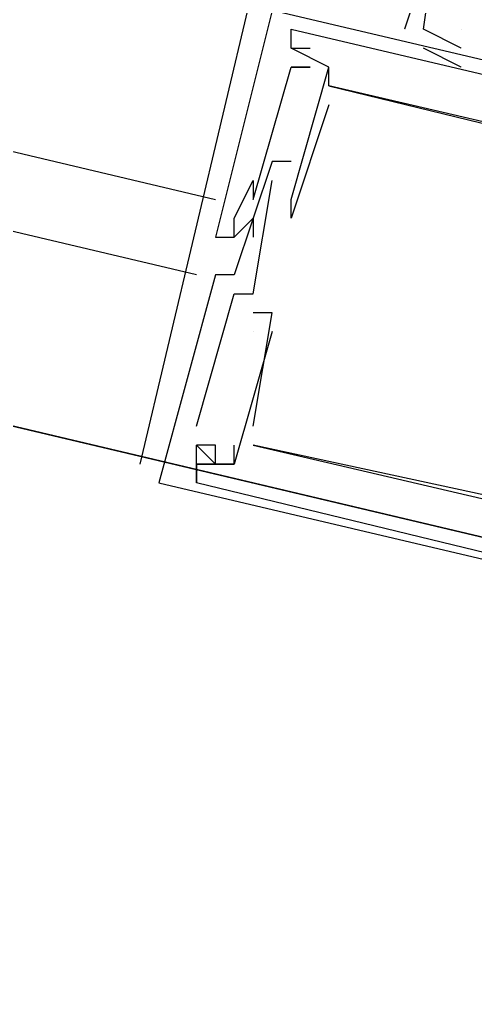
# Model space of a CAD drawing. Header units: feet. Extents: x -84 to 198, y -22 to 181.
# Drawn here: x 129.142 to 129.463, y 110.22 to 110.918 of the extents above; entities that cross this region are included whole.
import ezdxf

# ---------------------------------------------------------------- set-up
doc = ezdxf.new("R2010")
doc.units = ezdxf.units.FT
doc.layers.add('A-LINEA', color=7, linetype='CONTINUOUS')
doc.layers.add('A-MURO-CONCRETO', color=8, linetype='CONTINUOUS')

msp = doc.modelspace()

# ---------------------------------------------------------------- linework, layer by layer
at = {"layer": 'A-LINEA'}
for p, q in [((104.7733, 116.5911), (129.28, 110.7911)), ((129.2667, 110.7378), (104.7067, 116.5511)), ((129.3467, 111.1111), (129.2267, 110.6044)), ((129.3333, 110.9111), (129.3333, 110.9111)), ((129.3333, 110.8978), (129.3333, 110.9111)), ((129.3333, 110.9111), (129.3333, 110.9111)), ((129.3333, 110.8978), (129.3333, 110.9111)), ((129.3333, 110.9111), (129.3333, 110.9111)), ((129.3333, 110.8978), (129.3333, 110.9111)), ((129.4133, 110.9111), (129.4133, 110.9111)), ((129.4133, 110.9111), (129.4133, 110.9111)), ((129.4133, 110.9111), (129.4133, 110.9111)), ((129.4267, 110.9111), (129.4267, 110.9111)), ((129.4267, 110.9111), (129.4267, 110.9111)), ((129.4267, 110.9111), (129.4267, 110.9111)), ((129.4267, 110.9111), (129.4267, 110.9111)), ((129.4267, 110.9111), (129.4267, 110.9111)), ((129.4267, 110.9111), (129.4267, 110.9111)), ((129.4533, 110.9111), (129.4533, 110.9111)), ((129.4533, 110.9111), (129.4533, 110.9111)), ((129.4533, 110.9111), (129.4533, 110.9111)), ((129.3333, 110.8978), (129.3333, 110.8978)), ((129.3333, 110.8978), (129.3333, 110.8978)), ((129.3333, 110.8978), (129.3333, 110.8978)), ((129.3333, 110.8978), (129.3333, 110.8978)), ((129.3333, 110.8978), (129.3333, 110.8978)), ((129.3333, 110.8978), (129.3333, 110.8978)), ((129.3333, 110.8978), (129.3333, 110.8978)), ((129.3333, 110.8978), (129.3333, 110.8978)), ((129.3333, 110.8978), (129.3333, 110.8978)), ((129.3467, 110.8978), (129.3467, 110.8978)), ((129.3467, 110.8978), (129.3467, 110.8978)), ((129.3467, 110.8978), (129.3467, 110.8978)), ((129.4533, 110.8844), (129.4267, 110.8978)), ((129.4267, 110.8978), (129.4267, 110.8978)), ((129.4533, 110.8844), (129.4267, 110.8978)), ((129.4267, 110.8978), (129.4267, 110.8978)), ((129.4533, 110.8844), (129.4267, 110.8978)), ((129.4267, 110.8978), (129.4267, 110.8978)), ((129.4533, 110.8978), (129.4533, 110.8978)), ((129.4533, 110.8978), (129.4533, 110.8978)), ((129.4533, 110.8978), (129.4533, 110.8978)), ((129.4533, 110.8978), (129.4533, 110.8978)), ((129.4533, 110.8978), (129.4533, 110.8978)), ((129.4533, 110.8978), (129.4533, 110.8978)), ((129.3333, 110.8844), (129.3333, 110.8844)), ((129.3333, 110.8844), (129.3333, 110.8844)), ((129.3333, 110.8844), (129.3333, 110.8844)), ((129.3333, 110.8844), (129.3333, 110.8844)), ((129.3333, 110.8844), (129.3333, 110.8844)), ((129.3333, 110.8844), (129.3333, 110.8844)), ((129.3467, 110.8844), (129.3467, 110.8844)), ((129.3467, 110.8844), (129.3467, 110.8844)), ((129.3467, 110.8844), (129.3467, 110.8844)), ((129.36, 110.8844), (129.36, 110.8844)), ((129.36, 110.8844), (129.36, 110.8844)), ((129.36, 110.8844), (129.36, 110.8844)), ((129.36, 110.8844), (129.36, 110.8844)), ((129.36, 110.8844), (129.36, 110.8844)), ((129.36, 110.8844), (129.36, 110.8844)), ((129.4533, 110.8844), (129.4533, 110.8844)), ((129.4533, 110.8844), (129.4533, 110.8844)), ((129.4533, 110.8844), (129.4533, 110.8844)), ((129.36, 110.8711), (129.36, 110.8711)), ((129.36, 110.8711), (129.36, 110.8711)), ((129.36, 110.8711), (129.36, 110.8711)), ((129.36, 110.8711), (129.36, 110.8711)), ((129.36, 110.8711), (129.36, 110.8711)), ((129.36, 110.8711), (129.36, 110.8711)), ((129.36, 110.8578), (129.36, 110.8578)), ((129.36, 110.8578), (129.36, 110.8578)), ((129.36, 110.8578), (129.36, 110.8578)), ((129.32, 110.8178), (129.32, 110.8178)), ((129.32, 110.8178), (129.32, 110.8178)), ((129.32, 110.8178), (129.32, 110.8178)), ((129.3333, 110.8178), (129.3333, 110.8178)), ((129.3333, 110.8178), (129.3333, 110.8178)), ((129.3333, 110.8178), (129.3333, 110.8178)), ((129.3067, 110.8044), (129.3067, 110.8044)), ((129.3067, 110.8044), (129.3067, 110.8044)), ((129.3067, 110.8044), (129.3067, 110.8044)), ((129.32, 110.8044), (129.32, 110.8044)), ((129.32, 110.8044), (129.32, 110.8044)), ((129.32, 110.8044), (129.32, 110.8044)), ((129.3333, 110.8044), (129.3333, 110.8044)), ((129.3333, 110.8044), (129.3333, 110.8044)), ((129.3333, 110.8044), (129.3333, 110.8044)), ((129.3333, 110.8044), (129.3333, 110.8044)), ((129.3333, 110.8044), (129.3333, 110.8044)), ((129.3333, 110.8044), (129.3333, 110.8044)), ((129.3067, 110.7911), (129.3067, 110.7911)), ((129.3067, 110.7911), (129.3067, 110.7911)), ((129.3067, 110.7911), (129.3067, 110.7911)), ((129.3333, 110.7911), (129.3333, 110.7911)), ((129.3333, 110.7911), (129.3333, 110.7911)), ((129.3333, 110.7911), (129.3333, 110.7911)), ((129.2933, 110.7778), (129.2933, 110.7778)), ((129.2933, 110.7778), (129.2933, 110.7778)), ((129.2933, 110.7778), (129.2933, 110.7778)), ((129.2933, 110.7778), (129.2933, 110.7778)), ((129.2933, 110.7778), (129.2933, 110.7778)), ((129.2933, 110.7778), (129.2933, 110.7778)), ((129.3067, 110.7778), (129.3067, 110.7644)), ((129.3067, 110.7778), (129.3067, 110.7778)), ((129.3067, 110.7778), (129.3067, 110.7644)), ((129.3067, 110.7778), (129.3067, 110.7778)), ((129.3067, 110.7778), (129.3067, 110.7644)), ((129.3067, 110.7778), (129.3067, 110.7778)), ((129.3333, 110.7778), (129.3333, 110.7778)), ((129.3333, 110.7778), (129.3333, 110.7778)), ((129.3333, 110.7778), (129.3333, 110.7778)), ((129.28, 110.7644), (129.28, 110.7644)), ((129.28, 110.7644), (129.28, 110.7644)), ((129.28, 110.7644), (129.28, 110.7644)), ((129.2933, 110.7644), (129.2933, 110.7644)), ((129.2933, 110.7644), (129.2933, 110.7644)), ((129.2933, 110.7644), (129.2933, 110.7644)), ((129.2933, 110.7644), (129.2933, 110.7644)), ((129.2933, 110.7644), (129.2933, 110.7644)), ((129.2933, 110.7644), (129.2933, 110.7644)), ((129.3067, 110.7644), (129.3067, 110.7644)), ((129.3067, 110.7644), (129.3067, 110.7644)), ((129.3067, 110.7644), (129.3067, 110.7644)), ((129.28, 110.7378), (129.28, 110.7378)), ((129.28, 110.7378), (129.28, 110.7378)), ((129.28, 110.7378), (129.28, 110.7378)), ((129.2933, 110.7378), (129.2933, 110.7378)), ((129.2933, 110.7378), (129.2933, 110.7378)), ((129.2933, 110.7378), (129.2933, 110.7378)), ((129.2933, 110.7244), (129.2933, 110.7244)), ((129.2933, 110.7244), (129.2933, 110.7244)), ((129.2933, 110.7244), (129.2933, 110.7244)), ((129.3067, 110.7244), (129.3067, 110.7244)), ((129.3067, 110.7244), (129.3067, 110.7244)), ((129.3067, 110.7244), (129.3067, 110.7244)), ((129.3067, 110.7111), (129.3067, 110.7111)), ((129.3067, 110.7111), (129.3067, 110.7111)), ((129.3067, 110.7111), (129.3067, 110.7111)), ((129.32, 110.7111), (129.32, 110.7111)), ((129.32, 110.7111), (129.32, 110.7111)), ((129.32, 110.7111), (129.32, 110.7111)), ((129.3067, 110.6978), (129.3067, 110.6978)), ((129.3067, 110.6978), (129.3067, 110.6978)), ((129.3067, 110.6978), (129.3067, 110.6978)), ((129.3067, 110.6978), (129.3067, 110.6978)), ((129.3067, 110.6978), (129.3067, 110.6978)), ((129.3067, 110.6978), (129.3067, 110.6978)), ((129.32, 110.6978), (129.32, 110.6978)), ((129.32, 110.6978), (129.32, 110.6978)), ((129.32, 110.6978), (129.32, 110.6978)), ((129.2667, 110.6311), (129.2667, 110.6311)), ((129.2667, 110.6311), (129.2667, 110.6311)), ((129.2667, 110.6311), (129.2667, 110.6311)), ((129.3067, 110.6311), (129.3067, 110.6311)), ((129.3067, 110.6311), (129.3067, 110.6311)), ((129.3067, 110.6311), (129.3067, 110.6311)), ((129.2667, 110.6178), (129.2667, 110.6178)), ((129.2667, 110.6178), (129.2667, 110.6178)), ((129.2667, 110.6178), (129.2667, 110.6178)), ((129.2667, 110.6178), (129.2667, 110.6178)), ((129.2667, 110.6178), (129.2667, 110.6178)), ((129.2667, 110.6178), (129.2667, 110.6178)), ((129.28, 110.6178), (129.28, 110.6178)), ((129.28, 110.6178), (129.28, 110.6178)), ((129.28, 110.6178), (129.28, 110.6178)), ((129.2933, 110.6178), (129.2933, 110.6178)), ((129.2933, 110.6178), (129.2933, 110.6178)), ((129.2933, 110.6178), (129.2933, 110.6178)), ((129.3067, 110.6178), (129.3067, 110.6178)), ((129.3067, 110.6178), (129.3067, 110.6178)), ((129.3067, 110.6178), (129.3067, 110.6178)), ((129.3067, 110.6178), (129.3067, 110.6178)), ((129.3067, 110.6178), (129.3067, 110.6178)), ((129.3067, 110.6178), (129.3067, 110.6178)), ((129.2667, 110.6044), (129.2667, 110.6044)), ((129.2667, 110.6044), (129.2667, 110.6044)), ((129.2667, 110.6044), (129.2667, 110.6044)), ((129.2667, 110.6044), (129.2667, 110.6044)), ((129.2667, 110.6044), (129.2667, 110.6044)), ((129.2667, 110.6044), (129.2667, 110.6044)), ((129.28, 110.6044), (129.28, 110.6044)), ((129.28, 110.6044), (129.28, 110.6044)), ((129.28, 110.6044), (129.28, 110.6044)), ((129.2933, 110.6044), (129.2933, 110.6044)), ((129.2933, 110.6044), (129.2933, 110.6044)), ((129.2933, 110.6044), (129.2933, 110.6044)), ((129.2933, 110.6044), (129.2933, 110.6044)), ((129.2933, 110.6044), (129.2933, 110.6044)), ((129.2933, 110.6044), (129.2933, 110.6044)), ((129.24, 110.5911), (129.24, 110.5911)), ((129.24, 110.5911), (129.24, 110.5911)), ((129.24, 110.5911), (129.24, 110.5911)), ((129.2667, 110.5911), (129.2667, 110.5911)), ((129.2667, 110.5911), (129.2667, 110.5911)), ((129.2667, 110.5911), (129.2667, 110.5911)), ((129.2667, 110.5911), (129.2667, 110.5911)), ((129.2667, 110.5911), (129.2667, 110.5911)), ((129.2667, 110.5911), (129.2667, 110.5911))]:
    msp.add_line(p, q, dxfattribs=at)
for points in [[(121.4533, 109.3644), (122.1467, 112.2844), (135.96, 109.0178), (135.2667, 106.0978), (121.4533, 109.3644)], [(129.4533, 110.8978), (129.4267, 110.9111), (129.44, 111.0044), (129.4533, 111.0044), (129.44, 111.0044), (129.4533, 111.0311), (129.4133, 110.9111)], [(129.4533, 110.8978), (129.4267, 110.9111), (129.44, 111.0044), (129.4533, 111.0044), (129.44, 111.0044), (129.4533, 111.0311), (129.4133, 110.9111)], [(129.4533, 110.8978), (129.4267, 110.9111), (129.44, 111.0044), (129.4533, 111.0044), (129.44, 111.0044), (129.4533, 111.0311), (129.4133, 110.9111)], [(130, 110.7511), (130, 110.7644), (129.32, 110.9244), (129.28, 110.7644), (129.2933, 110.7644)], [(130, 110.7511), (130, 110.7644), (129.32, 110.9244), (129.28, 110.7644), (129.2933, 110.7644)], [(130, 110.7511), (130, 110.7644), (129.32, 110.9244), (129.28, 110.7644), (129.2933, 110.7644)], [(129.36, 110.8578), (129.3333, 110.7778), (129.3333, 110.7911), (129.36, 110.8844), (129.3333, 110.8978), (129.3333, 110.9111)], [(129.3333, 110.9111), (129.7867, 110.8044), (129.7867, 110.7778)], [(129.36, 110.8578), (129.3333, 110.7778), (129.3333, 110.7911), (129.36, 110.8844), (129.3333, 110.8978), (129.3333, 110.9111)], [(129.3333, 110.9111), (129.7867, 110.8044), (129.7867, 110.7778)], [(129.36, 110.8578), (129.3333, 110.7778), (129.3333, 110.7911), (129.36, 110.8844), (129.3333, 110.8978), (129.3333, 110.9111)], [(129.3333, 110.9111), (129.7867, 110.8044), (129.7867, 110.7778)], [(129.7733, 110.7911), (129.76, 110.7778), (129.36, 110.8711), (129.36, 110.8844), (129.3333, 110.8978), (129.3467, 110.8978)], [(129.7733, 110.7911), (129.76, 110.7778), (129.36, 110.8711), (129.36, 110.8844), (129.3333, 110.8978), (129.3467, 110.8978)], [(129.7733, 110.7911), (129.76, 110.7778), (129.36, 110.8711), (129.36, 110.8844), (129.3333, 110.8978), (129.3467, 110.8978)], [(129.3067, 110.7778), (129.2933, 110.7644), (129.2933, 110.7778), (129.3067, 110.8044), (129.3067, 110.7911), (129.3333, 110.8844), (129.3467, 110.8844), (129.3333, 110.8844)], [(129.3067, 110.7778), (129.2933, 110.7644), (129.2933, 110.7778), (129.3067, 110.8044), (129.3067, 110.7911), (129.3333, 110.8844), (129.3467, 110.8844), (129.3333, 110.8844)], [(129.3067, 110.7778), (129.2933, 110.7644), (129.2933, 110.7778), (129.3067, 110.8044), (129.3067, 110.7911), (129.3333, 110.8844), (129.3467, 110.8844), (129.3333, 110.8844)], [(129.36, 110.8711), (129.8533, 110.7511), (129.84, 110.6578), (129.84, 110.6578), (129.8533, 110.6711), (129.84, 110.6711), (129.8667, 110.7511), (129.88, 110.7778)], [(129.36, 110.8711), (129.8533, 110.7511), (129.84, 110.6578), (129.84, 110.6578), (129.8533, 110.6711), (129.84, 110.6711), (129.8667, 110.7511), (129.88, 110.7778)], [(129.36, 110.8711), (129.8533, 110.7511), (129.84, 110.6578), (129.84, 110.6578), (129.8533, 110.6711), (129.84, 110.6711), (129.8667, 110.7511), (129.88, 110.7778)], [(129.3333, 110.8178), (129.32, 110.8178), (129.2933, 110.7378), (129.28, 110.7378), (129.24, 110.5911), (129.92, 110.4311)], [(129.3333, 110.8178), (129.32, 110.8178), (129.2933, 110.7378), (129.28, 110.7378), (129.24, 110.5911), (129.92, 110.4311)], [(129.3333, 110.8178), (129.32, 110.8178), (129.2933, 110.7378), (129.28, 110.7378), (129.24, 110.5911), (129.92, 110.4311)], [(129.2667, 110.6311), (129.2933, 110.7244), (129.3067, 110.7244), (129.32, 110.8044)], [(129.2667, 110.6311), (129.2933, 110.7244), (129.3067, 110.7244), (129.32, 110.8044)], [(129.2667, 110.6311), (129.2933, 110.7244), (129.3067, 110.7244), (129.32, 110.8044)], [(129.3067, 110.6311), (129.32, 110.7111), (129.3067, 110.7111)], [(129.3067, 110.6311), (129.32, 110.7111), (129.3067, 110.7111)], [(129.3067, 110.6311), (129.32, 110.7111), (129.3067, 110.7111)], [(129.32, 110.6978), (129.2933, 110.6044), (129.2667, 110.6044), (129.2667, 110.5911)], [(129.32, 110.6978), (129.2933, 110.6044), (129.2667, 110.6044), (129.2667, 110.5911)], [(129.32, 110.6978), (129.2933, 110.6044), (129.2667, 110.6044), (129.2667, 110.5911)], [(129.2667, 110.6044), (129.2933, 110.6044), (129.2933, 110.6178)], [(129.7067, 110.4844), (129.2667, 110.5911), (129.2667, 110.6178), (129.28, 110.6044), (129.28, 110.6178), (129.2667, 110.6178)], [(129.2667, 110.6044), (129.2933, 110.6044), (129.2933, 110.6178)], [(129.7067, 110.4844), (129.2667, 110.5911), (129.2667, 110.6178), (129.28, 110.6044), (129.28, 110.6178), (129.2667, 110.6178)], [(129.2667, 110.6044), (129.2933, 110.6044), (129.2933, 110.6178)], [(129.7067, 110.4844), (129.2667, 110.5911), (129.2667, 110.6178), (129.28, 110.6044), (129.28, 110.6178), (129.2667, 110.6178)], [(129.8, 110.4978), (129.8, 110.4711), (129.8133, 110.4978), (129.8, 110.5111), (129.8267, 110.5778), (129.8267, 110.5911), (129.8267, 110.5911), (129.8, 110.5111), (129.3067, 110.6178)], [(129.3067, 110.6178), (129.7067, 110.5244), (129.6933, 110.5111)], [(129.8, 110.4978), (129.8, 110.4711), (129.8133, 110.4978), (129.8, 110.5111), (129.8267, 110.5778), (129.8267, 110.5911), (129.8267, 110.5911), (129.8, 110.5111), (129.3067, 110.6178)], [(129.3067, 110.6178), (129.7067, 110.5244), (129.6933, 110.5111)], [(129.8, 110.4978), (129.8, 110.4711), (129.8133, 110.4978), (129.8, 110.5111), (129.8267, 110.5778), (129.8267, 110.5911), (129.8267, 110.5911), (129.8, 110.5111), (129.3067, 110.6178)], [(129.3067, 110.6178), (129.7067, 110.5244), (129.6933, 110.5111)]]:
    msp.add_lwpolyline(points, dxfattribs=at)
at = {"layer": 'A-MURO-CONCRETO'}
msp.add_lwpolyline([(122.1467, 112.2844), (134.4933, 109.3644), (121.4533, 109.3644), (122.1467, 112.2844), (122.1467, 112.2844)], dxfattribs=at)

doc.saveas('drawing.dxf')
